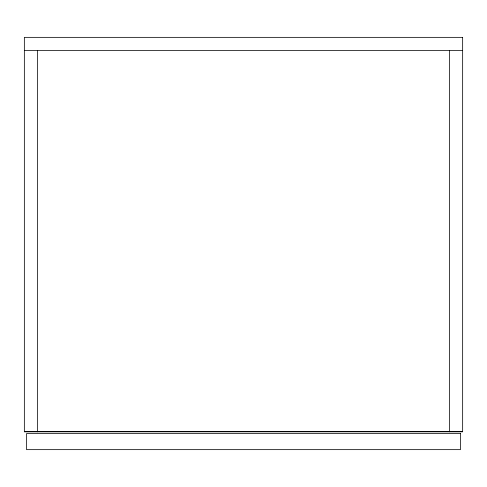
<?xml version="1.0" encoding="UTF-8"?>
<svg xmlns="http://www.w3.org/2000/svg" width="487" height="487" viewBox="0 0 487 487"><rect width="100%" height="100%" fill="white"/><g stroke="black" fill="none" stroke-linecap="round" stroke-linejoin="round"><path stroke-width="0.73" d="M24.35 50.502L462.65 50.502M24.35 431.385L462.65 431.385M449.501 50.502L449.501 431.823M37.499 50.502L37.499 431.823M462.65 37.353L24.35 37.353L24.35 431.823L462.65 431.823L462.65 37.353M460.459 433.576L26.542 433.576L26.542 449.647L460.459 449.647L460.459 433.576"/></g></svg>
